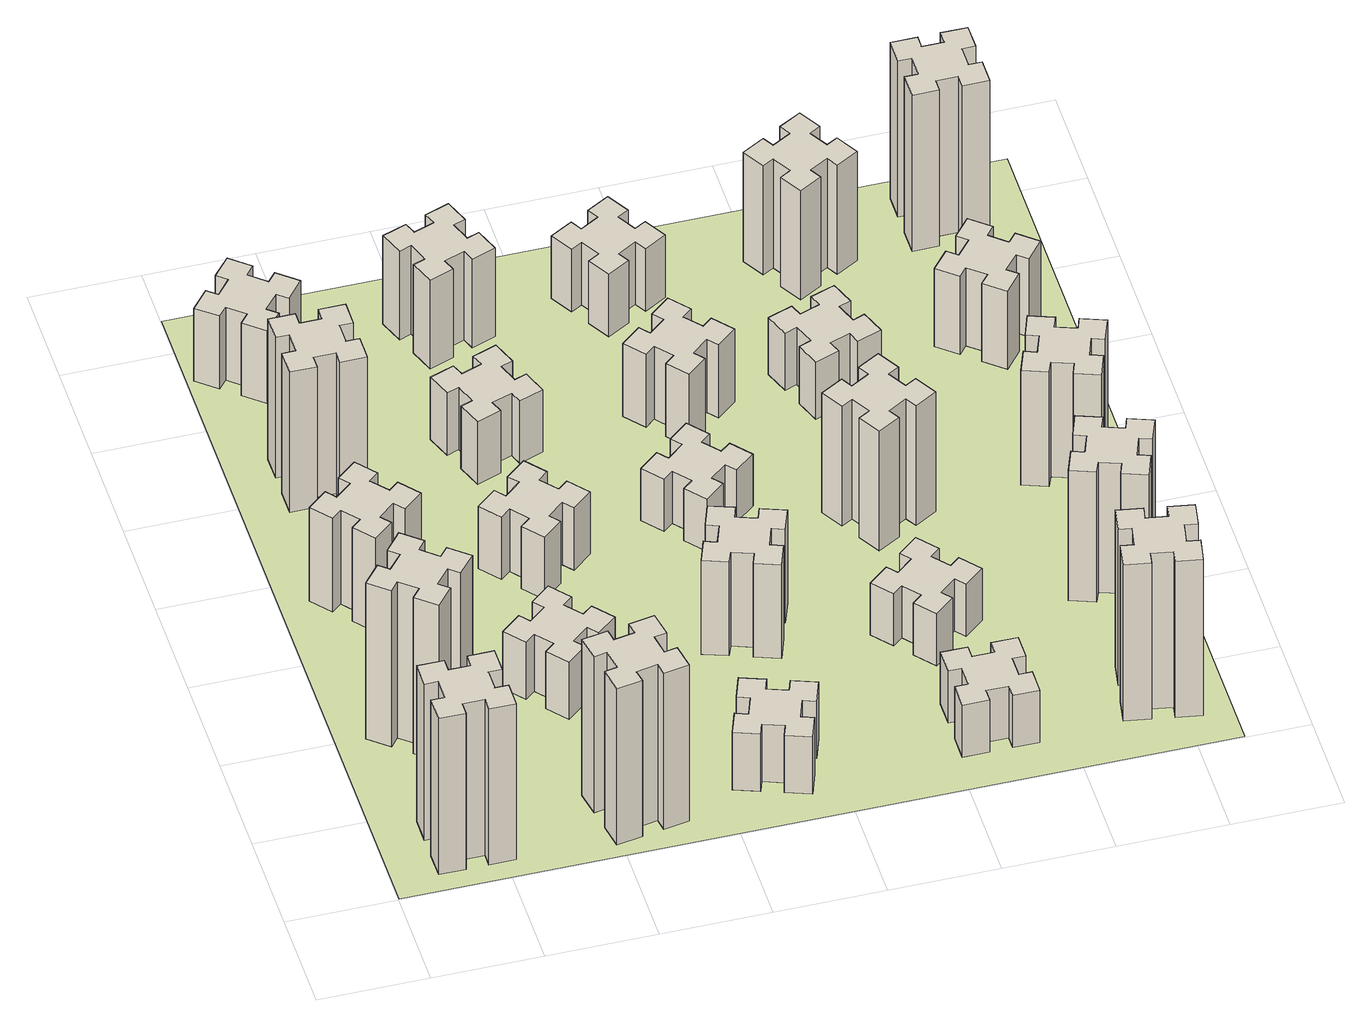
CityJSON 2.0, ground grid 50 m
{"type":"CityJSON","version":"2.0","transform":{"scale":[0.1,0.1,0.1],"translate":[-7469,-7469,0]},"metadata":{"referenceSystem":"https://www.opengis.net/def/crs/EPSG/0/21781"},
"CityObjects":{
"building1":{"type":"Building","attributes":{"class":"1000","function":"1000","usage":"1000","yearOfConstruction":2016,"roofType":"1000","measuredHeight":90,"storeysAboveGround":30,"storeysBelowGround":0},"geometry":[{"type":"Solid","lod":"1","boundaries":[[[[0,1,2,3,4,5,6,7,8,9,10,11,12,13,14,15,16,17,18,19]],[[17,16,20,21]],[[16,15,22,20]],[[15,14,23,22]],[[14,13,24,23]],[[13,12,25,24]],[[12,11,26,25]],[[11,10,27,26]],[[10,9,28,27]],[[9,8,29,28]],[[8,7,30,29]],[[7,6,31,30]],[[6,5,32,31]],[[5,4,33,32]],[[4,3,34,33]],[[3,2,35,34]],[[2,1,36,35]],[[1,0,37,36]],[[0,19,38,37]],[[19,18,39,38]],[[18,17,21,39]],[[24,25,26,27,28,29,30,31,32,33,34,35,36,37,38,39,21,20,22,23]]]]}]},
"building2":{"type":"Building","attributes":{"class":"1000","function":"1000","usage":"1000","yearOfConstruction":2016,"roofType":"1000","measuredHeight":90,"storeysAboveGround":30,"storeysBelowGround":0},"geometry":[{"type":"Solid","lod":"1","boundaries":[[[[40,41,42,43,44,45,46,47,48,49,50,51,52,53,54,55,56,57,58,59]],[[57,56,60,61]],[[56,55,62,60]],[[55,54,63,62]],[[54,53,64,63]],[[53,52,65,64]],[[52,51,66,65]],[[51,50,67,66]],[[50,49,68,67]],[[49,48,69,68]],[[48,47,70,69]],[[47,46,71,70]],[[46,45,72,71]],[[45,44,73,72]],[[44,43,74,73]],[[43,42,75,74]],[[42,41,76,75]],[[41,40,77,76]],[[40,59,78,77]],[[59,58,79,78]],[[58,57,61,79]],[[64,65,66,67,68,69,70,71,72,73,74,75,76,77,78,79,61,60,62,63]]]]}]},
"building3":{"type":"Building","attributes":{"class":"1000","function":"1000","usage":"1000","yearOfConstruction":2016,"roofType":"1000","measuredHeight":54,"storeysAboveGround":30,"storeysBelowGround":0},"geometry":[{"type":"Solid","lod":"1","boundaries":[[[[80,81,82,83,84,85,86,87,88,89,90,91,92,93,94,95,96,97,98,99]],[[97,96,100,101]],[[96,95,102,100]],[[95,94,103,102]],[[94,93,104,103]],[[93,92,105,104]],[[92,91,106,105]],[[91,90,107,106]],[[90,89,108,107]],[[89,88,109,108]],[[88,87,110,109]],[[87,86,111,110]],[[86,85,112,111]],[[85,84,113,112]],[[84,83,114,113]],[[83,82,115,114]],[[82,81,116,115]],[[81,80,117,116]],[[80,99,118,117]],[[99,98,119,118]],[[98,97,101,119]],[[104,105,106,107,108,109,110,111,112,113,114,115,116,117,118,119,101,100,102,103]]]]}]},
"building4":{"type":"Building","attributes":{"class":"1000","function":"1000","usage":"1000","yearOfConstruction":2016,"roofType":"1000","measuredHeight":81,"storeysAboveGround":30,"storeysBelowGround":0},"geometry":[{"type":"Solid","lod":"1","boundaries":[[[[120,121,122,123,124,125,126,127,128,129,130,131,132,133,134,135,136,137,138,139]],[[137,136,140,141]],[[136,135,142,140]],[[135,134,143,142]],[[134,133,144,143]],[[133,132,145,144]],[[132,131,146,145]],[[131,130,147,146]],[[130,129,148,147]],[[129,128,149,148]],[[128,127,150,149]],[[127,126,151,150]],[[126,125,152,151]],[[125,124,153,152]],[[124,123,154,153]],[[123,122,155,154]],[[122,121,156,155]],[[121,120,157,156]],[[120,139,158,157]],[[139,138,159,158]],[[138,137,141,159]],[[144,145,146,147,148,149,150,151,152,153,154,155,156,157,158,159,141,140,142,143]]]]}]},
"building5":{"type":"Building","attributes":{"class":"1000","function":"1000","usage":"1000","yearOfConstruction":2016,"roofType":"1000","measuredHeight":90,"storeysAboveGround":30,"storeysBelowGround":0},"geometry":[{"type":"Solid","lod":"1","boundaries":[[[[160,161,162,163,164,165,166,167,168,169,170,171,172,173,174,175,176,177,178,179]],[[177,176,180,181]],[[176,175,182,180]],[[175,174,183,182]],[[174,173,184,183]],[[173,172,185,184]],[[172,171,186,185]],[[171,170,187,186]],[[170,169,188,187]],[[169,168,189,188]],[[168,167,190,189]],[[167,166,191,190]],[[166,165,192,191]],[[165,164,193,192]],[[164,163,194,193]],[[163,162,195,194]],[[162,161,196,195]],[[161,160,197,196]],[[160,179,198,197]],[[179,178,199,198]],[[178,177,181,199]],[[184,185,186,187,188,189,190,191,192,193,194,195,196,197,198,199,181,180,182,183]]]]}]},
"building6":{"type":"Building","attributes":{"class":"1000","function":"1000","usage":"1000","yearOfConstruction":2016,"roofType":"1000","measuredHeight":42,"storeysAboveGround":30,"storeysBelowGround":0},"geometry":[{"type":"Solid","lod":"1","boundaries":[[[[200,201,202,203,204,205,206,207,208,209,210,211,212,213,214,215,216,217,218,219]],[[217,216,220,221]],[[216,215,222,220]],[[215,214,223,222]],[[214,213,224,223]],[[213,212,225,224]],[[212,211,226,225]],[[211,210,227,226]],[[210,209,228,227]],[[209,208,229,228]],[[208,207,230,229]],[[207,206,231,230]],[[206,205,232,231]],[[205,204,233,232]],[[204,203,234,233]],[[203,202,235,234]],[[202,201,236,235]],[[201,200,237,236]],[[200,219,238,237]],[[219,218,239,238]],[[218,217,221,239]],[[224,225,226,227,228,229,230,231,232,233,234,235,236,237,238,239,221,220,222,223]]]]}]},
"building7":{"type":"Building","attributes":{"class":"1000","function":"1000","usage":"1000","yearOfConstruction":2016,"roofType":"1000","measuredHeight":33,"storeysAboveGround":30,"storeysBelowGround":0},"geometry":[{"type":"Solid","lod":"1","boundaries":[[[[240,241,242,243,244,245,246,247,248,249,250,251,252,253,254,255,256,257,258,259]],[[257,256,260,261]],[[256,255,262,260]],[[255,254,263,262]],[[254,253,264,263]],[[253,252,265,264]],[[252,251,266,265]],[[251,250,267,266]],[[250,249,268,267]],[[249,248,269,268]],[[248,247,270,269]],[[247,246,271,270]],[[246,245,272,271]],[[245,244,273,272]],[[244,243,274,273]],[[243,242,275,274]],[[242,241,276,275]],[[241,240,277,276]],[[240,259,278,277]],[[259,258,279,278]],[[258,257,261,279]],[[264,265,266,267,268,269,270,271,272,273,274,275,276,277,278,279,261,260,262,263]]]]}]},
"building8":{"type":"Building","attributes":{"class":"1000","function":"1000","usage":"1000","yearOfConstruction":2016,"roofType":"1000","measuredHeight":36,"storeysAboveGround":30,"storeysBelowGround":0},"geometry":[{"type":"Solid","lod":"1","boundaries":[[[[280,281,282,283,284,285,286,287,288,289,290,291,292,293,294,295,296,297,298,299]],[[297,296,300,301]],[[296,295,302,300]],[[295,294,303,302]],[[294,293,304,303]],[[293,292,305,304]],[[292,291,306,305]],[[291,290,307,306]],[[290,289,308,307]],[[289,288,309,308]],[[288,287,310,309]],[[287,286,311,310]],[[286,285,312,311]],[[285,284,313,312]],[[284,283,314,313]],[[283,282,315,314]],[[282,281,316,315]],[[281,280,317,316]],[[280,299,318,317]],[[299,298,319,318]],[[298,297,301,319]],[[304,305,306,307,308,309,310,311,312,313,314,315,316,317,318,319,301,300,302,303]]]]}]},
"building9":{"type":"Building","attributes":{"class":"1000","function":"1000","usage":"1000","yearOfConstruction":2016,"roofType":"1000","measuredHeight":33,"storeysAboveGround":30,"storeysBelowGround":0},"geometry":[{"type":"Solid","lod":"1","boundaries":[[[[320,321,322,323,324,325,326,327,328,329,330,331,332,333,334,335,336,337,338,339]],[[337,336,340,341]],[[336,335,342,340]],[[335,334,343,342]],[[334,333,344,343]],[[333,332,345,344]],[[332,331,346,345]],[[331,330,347,346]],[[330,329,348,347]],[[329,328,349,348]],[[328,327,350,349]],[[327,326,351,350]],[[326,325,352,351]],[[325,324,353,352]],[[324,323,354,353]],[[323,322,355,354]],[[322,321,356,355]],[[321,320,357,356]],[[320,339,358,357]],[[339,338,359,358]],[[338,337,341,359]],[[344,345,346,347,348,349,350,351,352,353,354,355,356,357,358,359,341,340,342,343]]]]}]},
"building10":{"type":"Building","attributes":{"class":"1000","function":"1000","usage":"1000","yearOfConstruction":2016,"roofType":"1000","measuredHeight":36,"storeysAboveGround":30,"storeysBelowGround":0},"geometry":[{"type":"Solid","lod":"1","boundaries":[[[[360,361,362,363,364,365,366,367,368,369,370,371,372,373,374,375,376,377,378,379]],[[377,376,380,381]],[[376,375,382,380]],[[375,374,383,382]],[[374,373,384,383]],[[373,372,385,384]],[[372,371,386,385]],[[371,370,387,386]],[[370,369,388,387]],[[369,368,389,388]],[[368,367,390,389]],[[367,366,391,390]],[[366,365,392,391]],[[365,364,393,392]],[[364,363,394,393]],[[363,362,395,394]],[[362,361,396,395]],[[361,360,397,396]],[[360,379,398,397]],[[379,378,399,398]],[[378,377,381,399]],[[384,385,386,387,388,389,390,391,392,393,394,395,396,397,398,399,381,380,382,383]]]]}]},
"building11":{"type":"Building","attributes":{"class":"1000","function":"1000","usage":"1000","yearOfConstruction":2016,"roofType":"1000","measuredHeight":51,"storeysAboveGround":30,"storeysBelowGround":0},"geometry":[{"type":"Solid","lod":"1","boundaries":[[[[400,401,402,403,404,405,406,407,408,409,410,411,412,413,414,415,416,417,418,419]],[[417,416,420,421]],[[416,415,422,420]],[[415,414,423,422]],[[414,413,424,423]],[[413,412,425,424]],[[412,411,426,425]],[[411,410,427,426]],[[410,409,428,427]],[[409,408,429,428]],[[408,407,430,429]],[[407,406,431,430]],[[406,405,432,431]],[[405,404,433,432]],[[404,403,434,433]],[[403,402,435,434]],[[402,401,436,435]],[[401,400,437,436]],[[400,419,438,437]],[[419,418,439,438]],[[418,417,421,439]],[[424,425,426,427,428,429,430,431,432,433,434,435,436,437,438,439,421,420,422,423]]]]}]},
"building12":{"type":"Building","attributes":{"class":"1000","function":"1000","usage":"1000","yearOfConstruction":2016,"roofType":"1000","measuredHeight":54,"storeysAboveGround":30,"storeysBelowGround":0},"geometry":[{"type":"Solid","lod":"1","boundaries":[[[[440,441,442,443,444,445,446,447,448,449,450,451,452,453,454,455,456,457,458,459]],[[457,456,460,461]],[[456,455,462,460]],[[455,454,463,462]],[[454,453,464,463]],[[453,452,465,464]],[[452,451,466,465]],[[451,450,467,466]],[[450,449,468,467]],[[449,448,469,468]],[[448,447,470,469]],[[447,446,471,470]],[[446,445,472,471]],[[445,444,473,472]],[[444,443,474,473]],[[443,442,475,474]],[[442,441,476,475]],[[441,440,477,476]],[[440,459,478,477]],[[459,458,479,478]],[[458,457,461,479]],[[464,465,466,467,468,469,470,471,472,473,474,475,476,477,478,479,461,460,462,463]]]]}]},
"building13":{"type":"Building","attributes":{"class":"1000","function":"1000","usage":"1000","yearOfConstruction":2016,"roofType":"1000","measuredHeight":30,"storeysAboveGround":30,"storeysBelowGround":0},"geometry":[{"type":"Solid","lod":"1","boundaries":[[[[480,481,482,483,484,485,486,487,488,489,490,491,492,493,494,495,496,497,498,499]],[[497,496,500,501]],[[496,495,502,500]],[[495,494,503,502]],[[494,493,504,503]],[[493,492,505,504]],[[492,491,506,505]],[[491,490,507,506]],[[490,489,508,507]],[[489,488,509,508]],[[488,487,510,509]],[[487,486,511,510]],[[486,485,512,511]],[[485,484,513,512]],[[484,483,514,513]],[[483,482,515,514]],[[482,481,516,515]],[[481,480,517,516]],[[480,499,518,517]],[[499,498,519,518]],[[498,497,501,519]],[[504,505,506,507,508,509,510,511,512,513,514,515,516,517,518,519,501,500,502,503]]]]}]},
"building14":{"type":"Building","attributes":{"class":"1000","function":"1000","usage":"1000","yearOfConstruction":2016,"roofType":"1000","measuredHeight":42,"storeysAboveGround":30,"storeysBelowGround":0},"geometry":[{"type":"Solid","lod":"1","boundaries":[[[[520,521,522,523,524,525,526,527,528,529,530,531,532,533,534,535,536,537,538,539]],[[537,536,540,541]],[[536,535,542,540]],[[535,534,543,542]],[[534,533,544,543]],[[533,532,545,544]],[[532,531,546,545]],[[531,530,547,546]],[[530,529,548,547]],[[529,528,549,548]],[[528,527,550,549]],[[527,526,551,550]],[[526,525,552,551]],[[525,524,553,552]],[[524,523,554,553]],[[523,522,555,554]],[[522,521,556,555]],[[521,520,557,556]],[[520,539,558,557]],[[539,538,559,558]],[[538,537,541,559]],[[544,545,546,547,548,549,550,551,552,553,554,555,556,557,558,559,541,540,542,543]]]]}]},
"building15":{"type":"Building","attributes":{"class":"1000","function":"1000","usage":"1000","yearOfConstruction":2016,"roofType":"1000","measuredHeight":30,"storeysAboveGround":30,"storeysBelowGround":0},"geometry":[{"type":"Solid","lod":"1","boundaries":[[[[560,561,562,563,564,565,566,567,568,569,570,571,572,573,574,575,576,577,578,579]],[[577,576,580,581]],[[576,575,582,580]],[[575,574,583,582]],[[574,573,584,583]],[[573,572,585,584]],[[572,571,586,585]],[[571,570,587,586]],[[570,569,588,587]],[[569,568,589,588]],[[568,567,590,589]],[[567,566,591,590]],[[566,565,592,591]],[[565,564,593,592]],[[564,563,594,593]],[[563,562,595,594]],[[562,561,596,595]],[[561,560,597,596]],[[560,579,598,597]],[[579,578,599,598]],[[578,577,581,599]],[[584,585,586,587,588,589,590,591,592,593,594,595,596,597,598,599,581,580,582,583]]]]}]},
"building16":{"type":"Building","attributes":{"class":"1000","function":"1000","usage":"1000","yearOfConstruction":2016,"roofType":"1000","measuredHeight":36,"storeysAboveGround":30,"storeysBelowGround":0},"geometry":[{"type":"Solid","lod":"1","boundaries":[[[[600,601,602,603,604,605,606,607,608,609,610,611,612,613,614,615,616,617,618,619]],[[617,616,620,621]],[[616,615,622,620]],[[615,614,623,622]],[[614,613,624,623]],[[613,612,625,624]],[[612,611,626,625]],[[611,610,627,626]],[[610,609,628,627]],[[609,608,629,628]],[[608,607,630,629]],[[607,606,631,630]],[[606,605,632,631]],[[605,604,633,632]],[[604,603,634,633]],[[603,602,635,634]],[[602,601,636,635]],[[601,600,637,636]],[[600,619,638,637]],[[619,618,639,638]],[[618,617,621,639]],[[624,625,626,627,628,629,630,631,632,633,634,635,636,637,638,639,621,620,622,623]]]]}]},
"building17":{"type":"Building","attributes":{"class":"1000","function":"1000","usage":"1000","yearOfConstruction":2016,"roofType":"1000","measuredHeight":30,"storeysAboveGround":30,"storeysBelowGround":0},"geometry":[{"type":"Solid","lod":"1","boundaries":[[[[640,641,642,643,644,645,646,647,648,649,650,651,652,653,654,655,656,657,658,659]],[[657,656,660,661]],[[656,655,662,660]],[[655,654,663,662]],[[654,653,664,663]],[[653,652,665,664]],[[652,651,666,665]],[[651,650,667,666]],[[650,649,668,667]],[[649,648,669,668]],[[648,647,670,669]],[[647,646,671,670]],[[646,645,672,671]],[[645,644,673,672]],[[644,643,674,673]],[[643,642,675,674]],[[642,641,676,675]],[[641,640,677,676]],[[640,659,678,677]],[[659,658,679,678]],[[658,657,661,679]],[[664,665,666,667,668,669,670,671,672,673,674,675,676,677,678,679,661,660,662,663]]]]}]},
"building18":{"type":"Building","attributes":{"class":"1000","function":"1000","usage":"1000","yearOfConstruction":2016,"roofType":"1000","measuredHeight":69,"storeysAboveGround":30,"storeysBelowGround":0},"geometry":[{"type":"Solid","lod":"1","boundaries":[[[[680,681,682,683,684,685,686,687,688,689,690,691,692,693,694,695,696,697,698,699]],[[697,696,700,701]],[[696,695,702,700]],[[695,694,703,702]],[[694,693,704,703]],[[693,692,705,704]],[[692,691,706,705]],[[691,690,707,706]],[[690,689,708,707]],[[689,688,709,708]],[[688,687,710,709]],[[687,686,711,710]],[[686,685,712,711]],[[685,684,713,712]],[[684,683,714,713]],[[683,682,715,714]],[[682,681,716,715]],[[681,680,717,716]],[[680,699,718,717]],[[699,698,719,718]],[[698,697,701,719]],[[704,705,706,707,708,709,710,711,712,713,714,715,716,717,718,719,701,700,702,703]]]]}]},
"building19":{"type":"Building","attributes":{"class":"1000","function":"1000","usage":"1000","yearOfConstruction":2016,"roofType":"1000","measuredHeight":33,"storeysAboveGround":30,"storeysBelowGround":0},"geometry":[{"type":"Solid","lod":"1","boundaries":[[[[720,721,722,723,724,725,726,727,728,729,730,731,732,733,734,735,736,737,738,739]],[[737,736,740,741]],[[736,735,742,740]],[[735,734,743,742]],[[734,733,744,743]],[[733,732,745,744]],[[732,731,746,745]],[[731,730,747,746]],[[730,729,748,747]],[[729,728,749,748]],[[728,727,750,749]],[[727,726,751,750]],[[726,725,752,751]],[[725,724,753,752]],[[724,723,754,753]],[[723,722,755,754]],[[722,721,756,755]],[[721,720,757,756]],[[720,739,758,757]],[[739,738,759,758]],[[738,737,741,759]],[[744,745,746,747,748,749,750,751,752,753,754,755,756,757,758,759,741,740,742,743]]]]}]},
"building20":{"type":"Building","attributes":{"class":"1000","function":"1000","usage":"1000","yearOfConstruction":2016,"roofType":"1000","measuredHeight":90,"storeysAboveGround":30,"storeysBelowGround":0},"geometry":[{"type":"Solid","lod":"1","boundaries":[[[[760,761,762,763,764,765,766,767,768,769,770,771,772,773,774,775,776,777,778,779]],[[777,776,780,781]],[[776,775,782,780]],[[775,774,783,782]],[[774,773,784,783]],[[773,772,785,784]],[[772,771,786,785]],[[771,770,787,786]],[[770,769,788,787]],[[769,768,789,788]],[[768,767,790,789]],[[767,766,791,790]],[[766,765,792,791]],[[765,764,793,792]],[[764,763,794,793]],[[763,762,795,794]],[[762,761,796,795]],[[761,760,797,796]],[[760,779,798,797]],[[779,778,799,798]],[[778,777,781,799]],[[784,785,786,787,788,789,790,791,792,793,794,795,796,797,798,799,781,780,782,783]]]]}]},
"building21":{"type":"Building","attributes":{"class":"1000","function":"1000","usage":"1000","yearOfConstruction":2016,"roofType":"1000","measuredHeight":63,"storeysAboveGround":30,"storeysBelowGround":0},"geometry":[{"type":"Solid","lod":"1","boundaries":[[[[800,801,802,803,804,805,806,807,808,809,810,811,812,813,814,815,816,817,818,819]],[[817,816,820,821]],[[816,815,822,820]],[[815,814,823,822]],[[814,813,824,823]],[[813,812,825,824]],[[812,811,826,825]],[[811,810,827,826]],[[810,809,828,827]],[[809,808,829,828]],[[808,807,830,829]],[[807,806,831,830]],[[806,805,832,831]],[[805,804,833,832]],[[804,803,834,833]],[[803,802,835,834]],[[802,801,836,835]],[[801,800,837,836]],[[800,819,838,837]],[[819,818,839,838]],[[818,817,821,839]],[[824,825,826,827,828,829,830,831,832,833,834,835,836,837,838,839,821,820,822,823]]]]}]},
"building22":{"type":"Building","attributes":{"class":"1000","function":"1000","usage":"1000","yearOfConstruction":2016,"roofType":"1000","measuredHeight":75,"storeysAboveGround":30,"storeysBelowGround":0},"geometry":[{"type":"Solid","lod":"1","boundaries":[[[[840,841,842,843,844,845,846,847,848,849,850,851,852,853,854,855,856,857,858,859]],[[857,856,860,861]],[[856,855,862,860]],[[855,854,863,862]],[[854,853,864,863]],[[853,852,865,864]],[[852,851,866,865]],[[851,850,867,866]],[[850,849,868,867]],[[849,848,869,868]],[[848,847,870,869]],[[847,846,871,870]],[[846,845,872,871]],[[845,844,873,872]],[[844,843,874,873]],[[843,842,875,874]],[[842,841,876,875]],[[841,840,877,876]],[[840,859,878,877]],[[859,858,879,878]],[[858,857,861,879]],[[864,865,866,867,868,869,870,871,872,873,874,875,876,877,878,879,861,860,862,863]]]]}]},
"building23":{"type":"Building","attributes":{"class":"1000","function":"1000","usage":"1000","yearOfConstruction":2016,"roofType":"1000","measuredHeight":66,"storeysAboveGround":30,"storeysBelowGround":0},"geometry":[{"type":"Solid","lod":"1","boundaries":[[[[880,881,882,883,884,885,886,887,888,889,890,891,892,893,894,895,896,897,898,899]],[[897,896,900,901]],[[896,895,902,900]],[[895,894,903,902]],[[894,893,904,903]],[[893,892,905,904]],[[892,891,906,905]],[[891,890,907,906]],[[890,889,908,907]],[[889,888,909,908]],[[888,887,910,909]],[[887,886,911,910]],[[886,885,912,911]],[[885,884,913,912]],[[884,883,914,913]],[[883,882,915,914]],[[882,881,916,915]],[[881,880,917,916]],[[880,899,918,917]],[[899,898,919,918]],[[898,897,901,919]],[[904,905,906,907,908,909,910,911,912,913,914,915,916,917,918,919,901,900,902,903]]]]}]},
"building24":{"type":"Building","attributes":{"class":"1000","function":"1000","usage":"1000","yearOfConstruction":2016,"roofType":"1000","measuredHeight":45,"storeysAboveGround":30,"storeysBelowGround":0},"geometry":[{"type":"Solid","lod":"1","boundaries":[[[[920,921,922,923,924,925,926,927,928,929,930,931,932,933,934,935,936,937,938,939]],[[937,936,940,941]],[[936,935,942,940]],[[935,934,943,942]],[[934,933,944,943]],[[933,932,945,944]],[[932,931,946,945]],[[931,930,947,946]],[[930,929,948,947]],[[929,928,949,948]],[[928,927,950,949]],[[927,926,951,950]],[[926,925,952,951]],[[925,924,953,952]],[[924,923,954,953]],[[923,922,955,954]],[[922,921,956,955]],[[921,920,957,956]],[[920,939,958,957]],[[939,938,959,958]],[[938,937,941,959]],[[944,945,946,947,948,949,950,951,952,953,954,955,956,957,958,959,941,940,942,943]]]]}]},
"building25":{"type":"Building","attributes":{"class":"1000","function":"1000","usage":"1000","yearOfConstruction":2016,"roofType":"1000","measuredHeight":90,"storeysAboveGround":30,"storeysBelowGround":0},"geometry":[{"type":"Solid","lod":"1","boundaries":[[[[960,961,962,963,964,965,966,967,968,969,970,971,972,973,974,975,976,977,978,979]],[[977,976,980,981]],[[976,975,982,980]],[[975,974,983,982]],[[974,973,984,983]],[[973,972,985,984]],[[972,971,986,985]],[[971,970,987,986]],[[970,969,988,987]],[[969,968,989,988]],[[968,967,990,989]],[[967,966,991,990]],[[966,965,992,991]],[[965,964,993,992]],[[964,963,994,993]],[[963,962,995,994]],[[962,961,996,995]],[[961,960,997,996]],[[960,979,998,997]],[[979,978,999,998]],[[978,977,981,999]],[[984,985,986,987,988,989,990,991,992,993,994,995,996,997,998,999,981,980,982,983]]]]}]},
"landuse1":{"type":"LandUse","attributes":{"name":"plot1","function":"1010"},"geometry":[{"type":"MultiSurface","lod":"1","boundaries":[[[1000,1001,1002,1003]]]}]}
},
"vertices":[
[265,325,0],[265,225,0],[205,225,0],[205,105,0],[325,105,0],[325,165,0],[425,165,0],[425,105,0],[545,105,0],[545,225,0],[485,225,0],[485,325,0],[545,325,0],[545,445,0],[425,445,0],[425,385,0],[325,385,0],[325,445,0],[205,445,0],[205,325,0],[325,385,900],[325,445,900],[425,385,900],[425,445,900],[545,445,900],[545,325,900],[485,325,900],[485,225,900],[545,225,900],[545,105,900],[425,105,900],[425,165,900],[325,165,900],[325,105,900],[205,105,900],[205,225,900],[265,225,900],[265,325,900],[205,325,900],[205,445,900],
[484,1067,0],[408,1132,0],[446,1178,0],[354,1255,0],[277,1163,0],[323,1124,0],[259,1048,0],[213,1086,0],[136,994,0],[228,917,0],[266,963,0],[343,899,0],[304,853,0],[396,776,0],[473,868,0],[427,906,0],[492,983,0],[538,944,0],[615,1036,0],[523,1113,0],[492,983,900],[538,944,900],[427,906,900],[473,868,900],[396,776,900],[304,853,900],[343,899,900],[266,963,900],[228,917,900],[136,994,900],[213,1086,900],[259,1048,900],[323,1124,900],[277,1163,900],[354,1255,900],[446,1178,900],[408,1132,900],[484,1067,900],[523,1113,900],[615,1036,900],
[492,1888,0],[427,1964,0],[473,2003,0],[396,2095,0],[304,2018,0],[343,1972,0],[266,1907,0],[228,1953,0],[136,1876,0],[213,1784,0],[259,1823,0],[323,1746,0],[277,1708,0],[354,1616,0],[446,1693,0],[408,1739,0],[484,1803,0],[523,1757,0],[615,1834,0],[538,1926,0],[484,1803,540],[523,1757,540],[408,1739,540],[446,1693,540],[354,1616,540],[277,1708,540],[323,1746,540],[259,1823,540],[213,1784,540],[136,1876,540],[228,1953,540],[266,1907,540],[343,1972,540],[304,2018,540],[396,2095,540],[473,2003,540],[427,1964,540],[492,1888,540],[538,1926,540],[615,1834,540],
[485,2545,0],[485,2645,0],[545,2645,0],[545,2765,0],[425,2765,0],[425,2705,0],[325,2705,0],[325,2765,0],[205,2765,0],[205,2645,0],[265,2645,0],[265,2545,0],[205,2545,0],[205,2425,0],[325,2425,0],[325,2485,0],[425,2485,0],[425,2425,0],[545,2425,0],[545,2545,0],[425,2485,810],[425,2425,810],[325,2485,810],[325,2425,810],[205,2425,810],[205,2545,810],[265,2545,810],[265,2645,810],[205,2645,810],[205,2765,810],[325,2765,810],[325,2705,810],[425,2705,810],[425,2765,810],[545,2765,810],[545,2645,810],[485,2645,810],[485,2545,810],[545,2545,810],[545,2425,810],
[1085,158,0],[1184,176,0],[1194,117,0],[1312,137,0],[1291,256,0],[1232,245,0],[1215,344,0],[1274,354,0],[1253,472,0],[1135,451,0],[1145,392,0],[1047,375,0],[1037,434,0],[918,413,0],[939,295,0],[998,305,0],[1016,207,0],[957,197,0],[977,78,0],[1096,99,0],[1016,207,900],[957,197,900],[998,305,900],[939,295,900],[918,413,900],[1037,434,900],[1047,375,900],[1145,392,900],[1135,451,900],[1253,472,900],[1274,354,900],[1215,344,900],[1232,245,900],[1291,256,900],[1312,137,900],[1194,117,900],[1184,176,900],[1085,158,900],[1096,99,900],[977,78,900],
[384,3387,0],[308,3452,0],[346,3498,0],[254,3575,0],[177,3483,0],[223,3444,0],[159,3368,0],[113,3406,0],[36,3314,0],[128,3237,0],[166,3283,0],[243,3219,0],[204,3173,0],[296,3096,0],[373,3188,0],[327,3226,0],[392,3303,0],[438,3264,0],[515,3356,0],[423,3433,0],[392,3303,420],[438,3264,420],[327,3226,420],[373,3188,420],[296,3096,420],[204,3173,420],[243,3219,420],[166,3283,420],[128,3237,420],[36,3314,420],[113,3406,420],[159,3368,420],[223,3444,420],[177,3483,420],[254,3575,420],[346,3498,420],[308,3452,420],[384,3387,420],[423,3433,420],[515,3356,420],
[983,1232,0],[906,1167,0],[868,1213,0],[776,1136,0],[853,1044,0],[899,1083,0],[963,1006,0],[917,968,0],[994,876,0],[1086,953,0],[1048,999,0],[1124,1063,0],[1163,1017,0],[1255,1094,0],[1178,1186,0],[1132,1148,0],[1067,1224,0],[1113,1263,0],[1036,1355,0],[944,1278,0],[1067,1224,330],[1113,1263,330],[1132,1148,330],[1178,1186,330],[1255,1094,330],[1163,1017,330],[1124,1063,330],[1048,999,330],[1086,953,330],[994,876,330],[917,968,330],[963,1006,330],[899,1083,330],[853,1044,330],[776,1136,330],[868,1213,330],[906,1167,330],[983,1232,330],[944,1278,330],[1036,1355,330],
[1083,1972,0],[1006,1907,0],[968,1953,0],[876,1876,0],[953,1784,0],[999,1823,0],[1063,1746,0],[1017,1708,0],[1094,1616,0],[1186,1693,0],[1148,1739,0],[1224,1803,0],[1263,1757,0],[1355,1834,0],[1278,1926,0],[1232,1888,0],[1167,1964,0],[1213,2003,0],[1136,2095,0],[1044,2018,0],[1167,1964,360],[1213,2003,360],[1232,1888,360],[1278,1926,360],[1355,1834,360],[1263,1757,360],[1224,1803,360],[1148,1739,360],[1186,1693,360],[1094,1616,360],[1017,1708,360],[1063,1746,360],[999,1823,360],[953,1784,360],[876,1876,360],[968,1953,360],[1006,1907,360],[1083,1972,360],[1044,2018,360],[1136,2095,360],
[1669,460,0],[1635,366,0],[1579,387,0],[1537,274,0],[1650,233,0],[1671,289,0],[1765,255,0],[1744,199,0],[1857,157,0],[1898,270,0],[1842,291,0],[1876,385,0],[1932,364,0],[1973,477,0],[1860,518,0],[1840,462,0],[1746,496,0],[1767,552,0],[1654,593,0],[1613,480,0],[1746,496,330],[1767,552,330],[1840,462,330],[1860,518,330],[1973,477,330],[1932,364,330],[1876,385,330],[1842,291,330],[1898,270,330],[1857,157,330],[1744,199,330],[1765,255,330],[1671,289,330],[1650,233,330],[1537,274,330],[1579,387,330],[1635,366,330],[1669,460,330],[1613,480,330],[1654,593,330],
[1106,2475,0],[1200,2509,0],[1220,2453,0],[1333,2494,0],[1292,2607,0],[1236,2586,0],[1202,2680,0],[1258,2700,0],[1217,2813,0],[1104,2772,0],[1125,2716,0],[1031,2682,0],[1010,2738,0],[897,2697,0],[939,2584,0],[995,2605,0],[1029,2511,0],[973,2490,0],[1014,2377,0],[1127,2419,0],[1029,2511,360],[973,2490,360],[995,2605,360],[939,2584,360],[897,2697,360],[1010,2738,360],[1031,2682,360],[1125,2716,360],[1104,2772,360],[1217,2813,360],[1258,2700,360],[1202,2680,360],[1236,2586,360],[1292,2607,360],[1333,2494,360],[1220,2453,360],[1200,2509,360],[1106,2475,360],[1127,2419,360],[1014,2377,360],
[1125,3456,0],[1031,3422,0],[1010,3478,0],[897,3437,0],[939,3324,0],[995,3345,0],[1029,3251,0],[973,3230,0],[1014,3117,0],[1127,3159,0],[1106,3215,0],[1200,3249,0],[1220,3193,0],[1333,3234,0],[1292,3347,0],[1236,3326,0],[1202,3420,0],[1258,3440,0],[1217,3553,0],[1104,3512,0],[1202,3420,510],[1258,3440,510],[1236,3326,510],[1292,3347,510],[1333,3234,510],[1220,3193,510],[1200,3249,510],[1106,3215,510],[1127,3159,510],[1014,3117,510],[973,3230,510],[1029,3251,510],[995,3345,510],[939,3324,510],[897,3437,510],[1010,3478,510],[1031,3422,510],[1125,3456,510],[1104,3512,510],[1217,3553,510],
[1769,1300,0],[1735,1206,0],[1679,1227,0],[1637,1114,0],[1750,1073,0],[1771,1129,0],[1865,1095,0],[1844,1039,0],[1957,997,0],[1998,1110,0],[1942,1131,0],[1976,1225,0],[2032,1204,0],[2073,1317,0],[1960,1358,0],[1940,1302,0],[1846,1336,0],[1867,1392,0],[1754,1433,0],[1713,1320,0],[1846,1336,540],[1867,1392,540],[1940,1302,540],[1960,1358,540],[2073,1317,540],[2032,1204,540],[1976,1225,540],[1942,1131,540],[1998,1110,540],[1957,997,540],[1844,1039,540],[1865,1095,540],[1771,1129,540],[1750,1073,540],[1637,1114,540],[1679,1227,540],[1735,1206,540],[1769,1300,540],[1713,1320,540],[1754,1433,540],
[1972,1988,0],[1907,2064,0],[1953,2103,0],[1876,2195,0],[1784,2118,0],[1823,2072,0],[1746,2007,0],[1708,2053,0],[1616,1976,0],[1693,1884,0],[1739,1923,0],[1803,1846,0],[1757,1808,0],[1834,1716,0],[1926,1793,0],[1888,1839,0],[1964,1903,0],[2003,1857,0],[2095,1934,0],[2018,2026,0],[1964,1903,300],[2003,1857,300],[1888,1839,300],[1926,1793,300],[1834,1716,300],[1757,1808,300],[1803,1846,300],[1739,1923,300],[1693,1884,300],[1616,1976,300],[1708,2053,300],[1746,2007,300],[1823,2072,300],[1784,2118,300],[1876,2195,300],[1953,2103,300],[1907,2064,300],[1972,1988,300],[2018,2026,300],[2095,1934,300],
[1839,2563,0],[1903,2486,0],[1857,2448,0],[1934,2356,0],[2026,2433,0],[1988,2479,0],[2064,2543,0],[2103,2497,0],[2195,2574,0],[2118,2666,0],[2072,2628,0],[2007,2704,0],[2053,2743,0],[1976,2835,0],[1884,2758,0],[1923,2712,0],[1846,2647,0],[1808,2693,0],[1716,2616,0],[1793,2524,0],[1846,2647,420],[1808,2693,420],[1923,2712,420],[1884,2758,420],[1976,2835,420],[2053,2743,420],[2007,2704,420],[2072,2628,420],[2118,2666,420],[2195,2574,420],[2103,2497,420],[2064,2543,420],[1988,2479,420],[2026,2433,420],[1934,2356,420],[1857,2448,420],[1903,2486,420],[1839,2563,420],[1793,2524,420],[1716,2616,420],
[2745,485,0],[2645,485,0],[2645,545,0],[2525,545,0],[2525,425,0],[2585,425,0],[2585,325,0],[2525,325,0],[2525,205,0],[2645,205,0],[2645,265,0],[2745,265,0],[2745,205,0],[2865,205,0],[2865,325,0],[2805,325,0],[2805,425,0],[2865,425,0],[2865,545,0],[2745,545,0],[2805,425,300],[2865,425,300],[2805,325,300],[2865,325,300],[2865,205,300],[2745,205,300],[2745,265,300],[2645,265,300],[2645,205,300],[2525,205,300],[2525,325,300],[2585,325,300],[2585,425,300],[2525,425,300],[2525,545,300],[2645,545,300],[2645,485,300],[2745,485,300],[2745,545,300],[2865,545,300],
[1844,3456,0],[1757,3406,0],[1727,3458,0],[1623,3398,0],[1683,3294,0],[1735,3324,0],[1785,3237,0],[1733,3207,0],[1793,3103,0],[1897,3163,0],[1867,3215,0],[1954,3265,0],[1984,3213,0],[2088,3273,0],[2028,3377,0],[1976,3347,0],[1926,3434,0],[1978,3464,0],[1918,3568,0],[1814,3508,0],[1926,3434,360],[1978,3464,360],[1976,3347,360],[2028,3377,360],[2088,3273,360],[1984,3213,360],[1954,3265,360],[1867,3215,360],[1897,3163,360],[1793,3103,360],[1733,3207,360],[1785,3237,360],[1735,3324,360],[1683,3294,360],[1623,3398,360],[1727,3458,360],[1757,3406,360],[1844,3456,360],[1814,3508,360],[1918,3568,360],
[2628,899,0],[2704,963,0],[2743,917,0],[2835,994,0],[2758,1086,0],[2712,1048,0],[2647,1124,0],[2693,1163,0],[2616,1255,0],[2524,1178,0],[2563,1132,0],[2486,1067,0],[2448,1113,0],[2356,1036,0],[2433,944,0],[2479,983,0],[2543,906,0],[2497,868,0],[2574,776,0],[2666,853,0],[2543,906,300],[2497,868,300],[2479,983,300],[2433,944,300],[2356,1036,300],[2448,1113,300],[2486,1067,300],[2563,1132,300],[2524,1178,300],[2616,1255,300],[2693,1163,300],[2647,1124,300],[2712,1048,300],[2758,1086,300],[2835,994,300],[2743,917,300],[2704,963,300],[2628,899,300],[2666,853,300],[2574,776,300],
[2475,1744,0],[2525,1657,0],[2473,1627,0],[2533,1523,0],[2637,1583,0],[2607,1635,0],[2694,1685,0],[2724,1633,0],[2828,1693,0],[2768,1797,0],[2716,1767,0],[2666,1854,0],[2718,1884,0],[2658,1988,0],[2554,1928,0],[2584,1876,0],[2497,1826,0],[2467,1878,0],[2363,1818,0],[2423,1714,0],[2497,1826,690],[2467,1878,690],[2584,1876,690],[2554,1928,690],[2658,1988,690],[2718,1884,690],[2666,1854,690],[2716,1767,690],[2768,1797,690],[2828,1693,690],[2724,1633,690],[2694,1685,690],[2607,1635,690],[2637,1583,690],[2533,1523,690],[2473,1627,690],[2525,1657,690],[2475,1744,690],[2423,1714,690],[2363,1818,690],
[2586,2475,0],[2680,2509,0],[2700,2453,0],[2813,2494,0],[2772,2607,0],[2716,2586,0],[2682,2680,0],[2738,2700,0],[2697,2813,0],[2584,2772,0],[2605,2716,0],[2511,2682,0],[2490,2738,0],[2377,2697,0],[2419,2584,0],[2475,2605,0],[2509,2511,0],[2453,2490,0],[2494,2377,0],[2607,2419,0],[2509,2511,330],[2453,2490,330],[2475,2605,330],[2419,2584,330],[2377,2697,330],[2490,2738,330],[2511,2682,330],[2605,2716,330],[2584,2772,330],[2697,2813,330],[2738,2700,330],[2682,2680,330],[2716,2586,330],[2772,2607,330],[2813,2494,330],[2700,2453,330],[2680,2509,330],[2586,2475,330],[2607,2419,330],[2494,2377,330],
[3504,475,0],[3405,492,0],[3416,551,0],[3297,572,0],[3277,454,0],[3336,444,0],[3318,345,0],[3259,356,0],[3238,237,0],[3357,217,0],[3367,276,0],[3465,258,0],[3455,199,0],[3573,178,0],[3594,297,0],[3535,307,0],[3552,405,0],[3611,395,0],[3632,513,0],[3514,534,0],[3552,405,900],[3611,395,900],[3535,307,900],[3594,297,900],[3573,178,900],[3455,199,900],[3465,258,900],[3367,276,900],[3357,217,900],[3238,237,900],[3259,356,900],[3318,345,900],[3336,444,900],[3277,454,900],[3297,572,900],[3416,551,900],[3405,492,900],[3504,475,900],[3514,534,900],[3632,513,900],
[2575,3324,0],[2625,3237,0],[2573,3207,0],[2633,3103,0],[2737,3163,0],[2707,3215,0],[2794,3265,0],[2824,3213,0],[2928,3273,0],[2868,3377,0],[2816,3347,0],[2766,3434,0],[2818,3464,0],[2758,3568,0],[2654,3508,0],[2684,3456,0],[2597,3406,0],[2567,3458,0],[2463,3398,0],[2523,3294,0],[2597,3406,630],[2567,3458,630],[2684,3456,630],[2654,3508,630],[2758,3568,630],[2818,3464,630],[2766,3434,630],[2816,3347,630],[2868,3377,630],[2928,3273,630],[2824,3213,630],[2794,3265,630],[2707,3215,630],[2737,3163,630],[2633,3103,630],[2573,3207,630],[2625,3237,630],[2575,3324,630],[2523,3294,630],[2463,3398,630],
[3351,1029,0],[3445,995,0],[3424,939,0],[3537,897,0],[3578,1010,0],[3522,1031,0],[3556,1125,0],[3612,1104,0],[3653,1217,0],[3540,1258,0],[3520,1202,0],[3426,1236,0],[3447,1292,0],[3334,1333,0],[3293,1220,0],[3349,1200,0],[3315,1106,0],[3259,1127,0],[3217,1014,0],[3330,973,0],[3315,1106,750],[3259,1127,750],[3349,1200,750],[3293,1220,750],[3334,1333,750],[3447,1292,750],[3426,1236,750],[3520,1202,750],[3540,1258,750],[3653,1217,750],[3612,1104,750],[3556,1125,750],[3522,1031,750],[3578,1010,750],[3537,897,750],[3424,939,750],[3445,995,750],[3351,1029,750],[3330,973,750],[3217,1014,750],
[3520,1942,0],[3426,1976,0],[3447,2032,0],[3334,2073,0],[3293,1960,0],[3349,1940,0],[3315,1846,0],[3259,1867,0],[3217,1754,0],[3330,1713,0],[3351,1769,0],[3445,1735,0],[3424,1679,0],[3537,1637,0],[3578,1750,0],[3522,1771,0],[3556,1865,0],[3612,1844,0],[3653,1957,0],[3540,1998,0],[3556,1865,660],[3612,1844,660],[3522,1771,660],[3578,1750,660],[3537,1637,660],[3424,1679,660],[3445,1735,660],[3351,1769,660],[3330,1713,660],[3217,1754,660],[3259,1867,660],[3315,1846,660],[3349,1940,660],[3293,1960,660],[3334,2073,660],[3447,2032,660],[3426,1976,660],[3520,1942,660],[3540,1998,660],[3653,1957,660],
[3444,2747,0],[3368,2812,0],[3406,2858,0],[3314,2935,0],[3237,2843,0],[3283,2804,0],[3219,2728,0],[3173,2766,0],[3096,2674,0],[3188,2597,0],[3226,2643,0],[3303,2579,0],[3264,2533,0],[3356,2456,0],[3433,2548,0],[3387,2586,0],[3452,2663,0],[3498,2624,0],[3575,2716,0],[3483,2793,0],[3452,2663,450],[3498,2624,450],[3387,2586,450],[3433,2548,450],[3356,2456,450],[3264,2533,450],[3303,2579,450],[3226,2643,450],[3188,2597,450],[3096,2674,450],[3173,2766,450],[3219,2728,450],[3283,2804,450],[3237,2843,450],[3314,2935,450],[3406,2858,450],[3368,2812,450],[3444,2747,450],[3483,2793,450],[3575,2716,450],
[3285,3325,0],[3385,3325,0],[3385,3265,0],[3505,3265,0],[3505,3385,0],[3445,3385,0],[3445,3485,0],[3505,3485,0],[3505,3605,0],[3385,3605,0],[3385,3545,0],[3285,3545,0],[3285,3605,0],[3165,3605,0],[3165,3485,0],[3225,3485,0],[3225,3385,0],[3165,3385,0],[3165,3265,0],[3285,3265,0],[3225,3385,900],[3165,3385,900],[3225,3485,900],[3165,3485,900],[3165,3605,900],[3285,3605,900],[3285,3545,900],[3385,3545,900],[3385,3605,900],[3505,3605,900],[3505,3485,900],[3445,3485,900],[3445,3385,900],[3505,3385,900],[3505,3265,900],[3385,3265,900],[3385,3325,900],[3285,3325,900],[3285,3265,900],[3165,3265,900],
[5,3705,0],[3705,3705,0],[3705,5,0],[5,5,0]
]}
